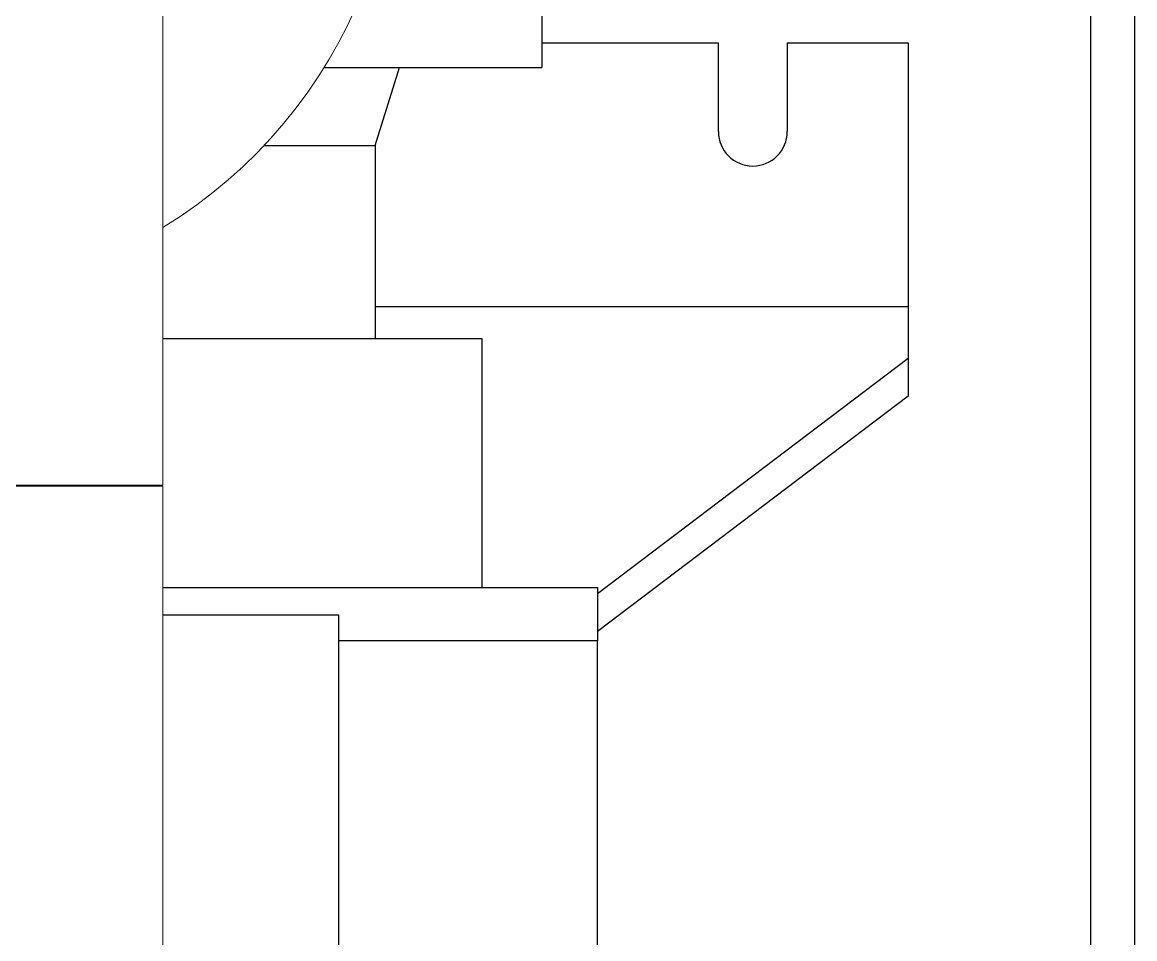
# Model space of a CAD drawing. Header units: millimetres. Extents: x 0 to 100323, y 0 to 59400.
# Drawn here: x 25682.1 to 25932.6, y 21111.5 to 21317.8 of the extents above; entities that cross this region are included whole.
import ezdxf

# ---------------------------------------------------------------- set-up
doc = ezdxf.new("R2010")
doc.units = ezdxf.units.MM
doc.header["$LTSCALE"] = 100
doc.layers.add('P_Biomass (BM)', color=150, linetype='Continuous', lineweight=18, true_color=0x007fff)
doc.layers.add('Visible', color=7, linetype='Continuous', lineweight=25)

msp = doc.modelspace()

# ---------------------------------------------------------------- linework, layer by layer
at = {"layer": 'P_Biomass (BM)'}
for p, q in [((25713.78, 21213.62), (25713.78, 21365.62)), ((25599.48, 21213.62), (25713.78, 21213.62)), ((25599.48, 21213.4), (25713.78, 21213.4)), ((25713.78, 21213.4), (25713.78, 21040.86))]:
    msp.add_line(p, q, dxfattribs=at)
msp.add_arc((25656.63, 21365.62), 110, 301.3018, 238.6982, dxfattribs=at)
at = {"layer": 'Visible'}
for p, q in [((25922.63, 21353.12), (25922.63, 20675.62)), ((25932.63, 20665.62), (25932.63, 21353.12)), ((25799.13, 21325.62), (25799.13, 21307.62)), ((25799.13, 21313.22), (25838.88, 21313.22)), ((25838.88, 21293.22), (25838.88, 21313.22)), ((25854.38, 21313.22), (25854.38, 21293.22)), ((25854.38, 21313.22), (25881.63, 21313.22)), ((25881.63, 21313.22), (25881.63, 21253.83)), ((25750.09, 21307.62), (25799.13, 21307.62)), ((25761.63, 21290.12), (25767.09, 21307.62)), ((25736.63, 21290.12), (25761.63, 21290.12)), ((25761.63, 21290.12), (25761.63, 21246.62)), ((25761.63, 21253.83), (25881.63, 21253.83)), ((25881.63, 21253.83), (25881.63, 21242.18)), ((25713.78, 21246.62), (25785.63, 21246.62)), ((25785.63, 21246.62), (25785.63, 21190.62)), ((25811.63, 21189.24), (25881.63, 21242.18)), ((25881.63, 21242.18), (25881.63, 21233.67)), ((25881.63, 21233.67), (25811.63, 21180.72)), ((25713.78, 21190.62), (25811.63, 21190.62)), ((25811.63, 21190.62), (25811.63, 21178.62)), ((25753.38, 21184.37), (25713.78, 21184.37)), ((25753.38, 21041.11), (25753.38, 21184.37)), ((25767.44, 21178.62), (25753.38, 21178.62)), ((25783.75, 21178.62), (25767.44, 21178.62)), ((25811.63, 21178.62), (25783.75, 21178.62)), ((25811.63, 21048.2), (25811.63, 21178.62))]:
    msp.add_line(p, q, dxfattribs=at)
msp.add_arc((25846.63, 21293.22), 7.75, 180, 0, dxfattribs=at)

doc.saveas('drawing.dxf')
